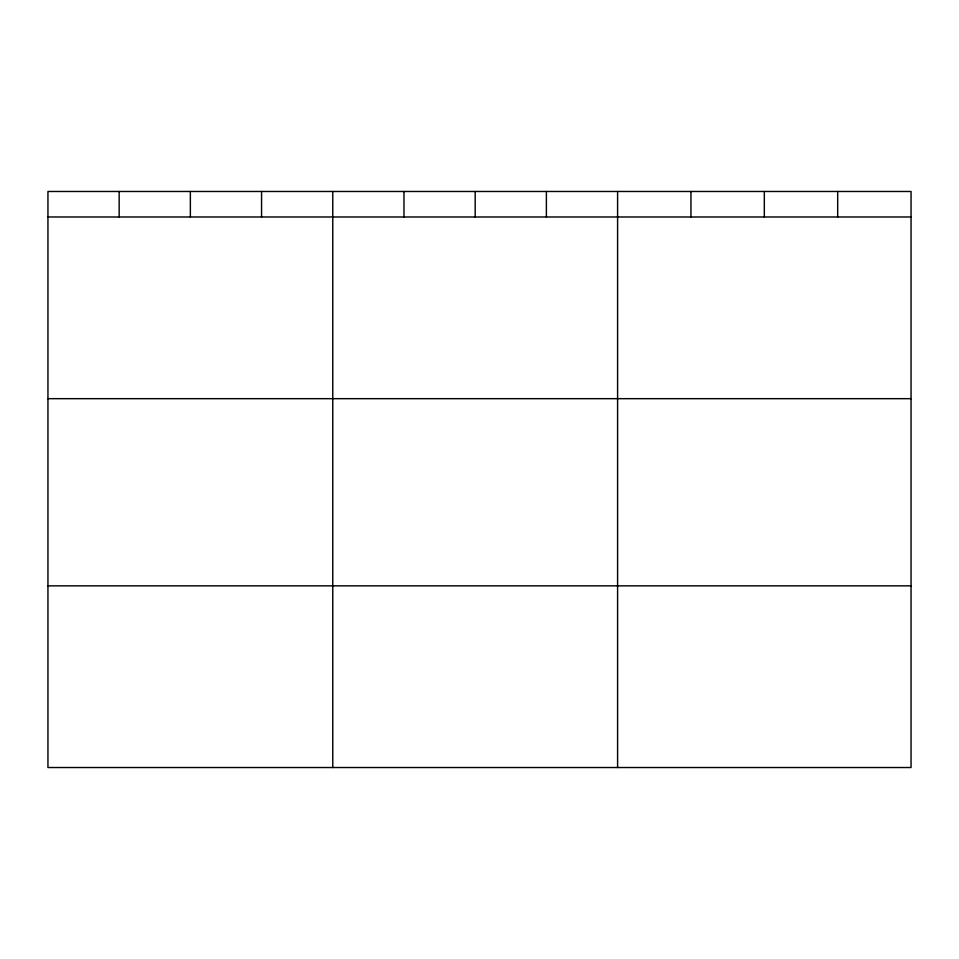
<?xml version="1.0" encoding="UTF-8"?>
<svg xmlns="http://www.w3.org/2000/svg" width="959" height="959" viewBox="0 0 959 959"><rect width="100%" height="100%" fill="white"/><g stroke="black" fill="none" stroke-linecap="round" stroke-linejoin="round"><path stroke-width="1.44" d="M911.05 216.986L911.05 767.524L47.95 767.524L47.95 191.476L911.05 191.476L911.05 216.986L47.95 216.986M47.95 398.668L911.05 398.668M47.95 585.853L911.05 585.853M837.686 191.476L837.686 216.986M764.323 191.476L764.323 216.986M690.959 191.476L690.959 216.986M617.596 191.476L617.596 767.524M546.39 191.476L546.39 216.986M475.184 191.476L475.184 216.986M403.979 191.476L403.979 216.986M332.773 191.476L332.773 767.524M261.567 191.476L261.567 216.986M190.362 191.476L190.362 216.986M119.156 191.476L119.156 216.986"/></g></svg>
